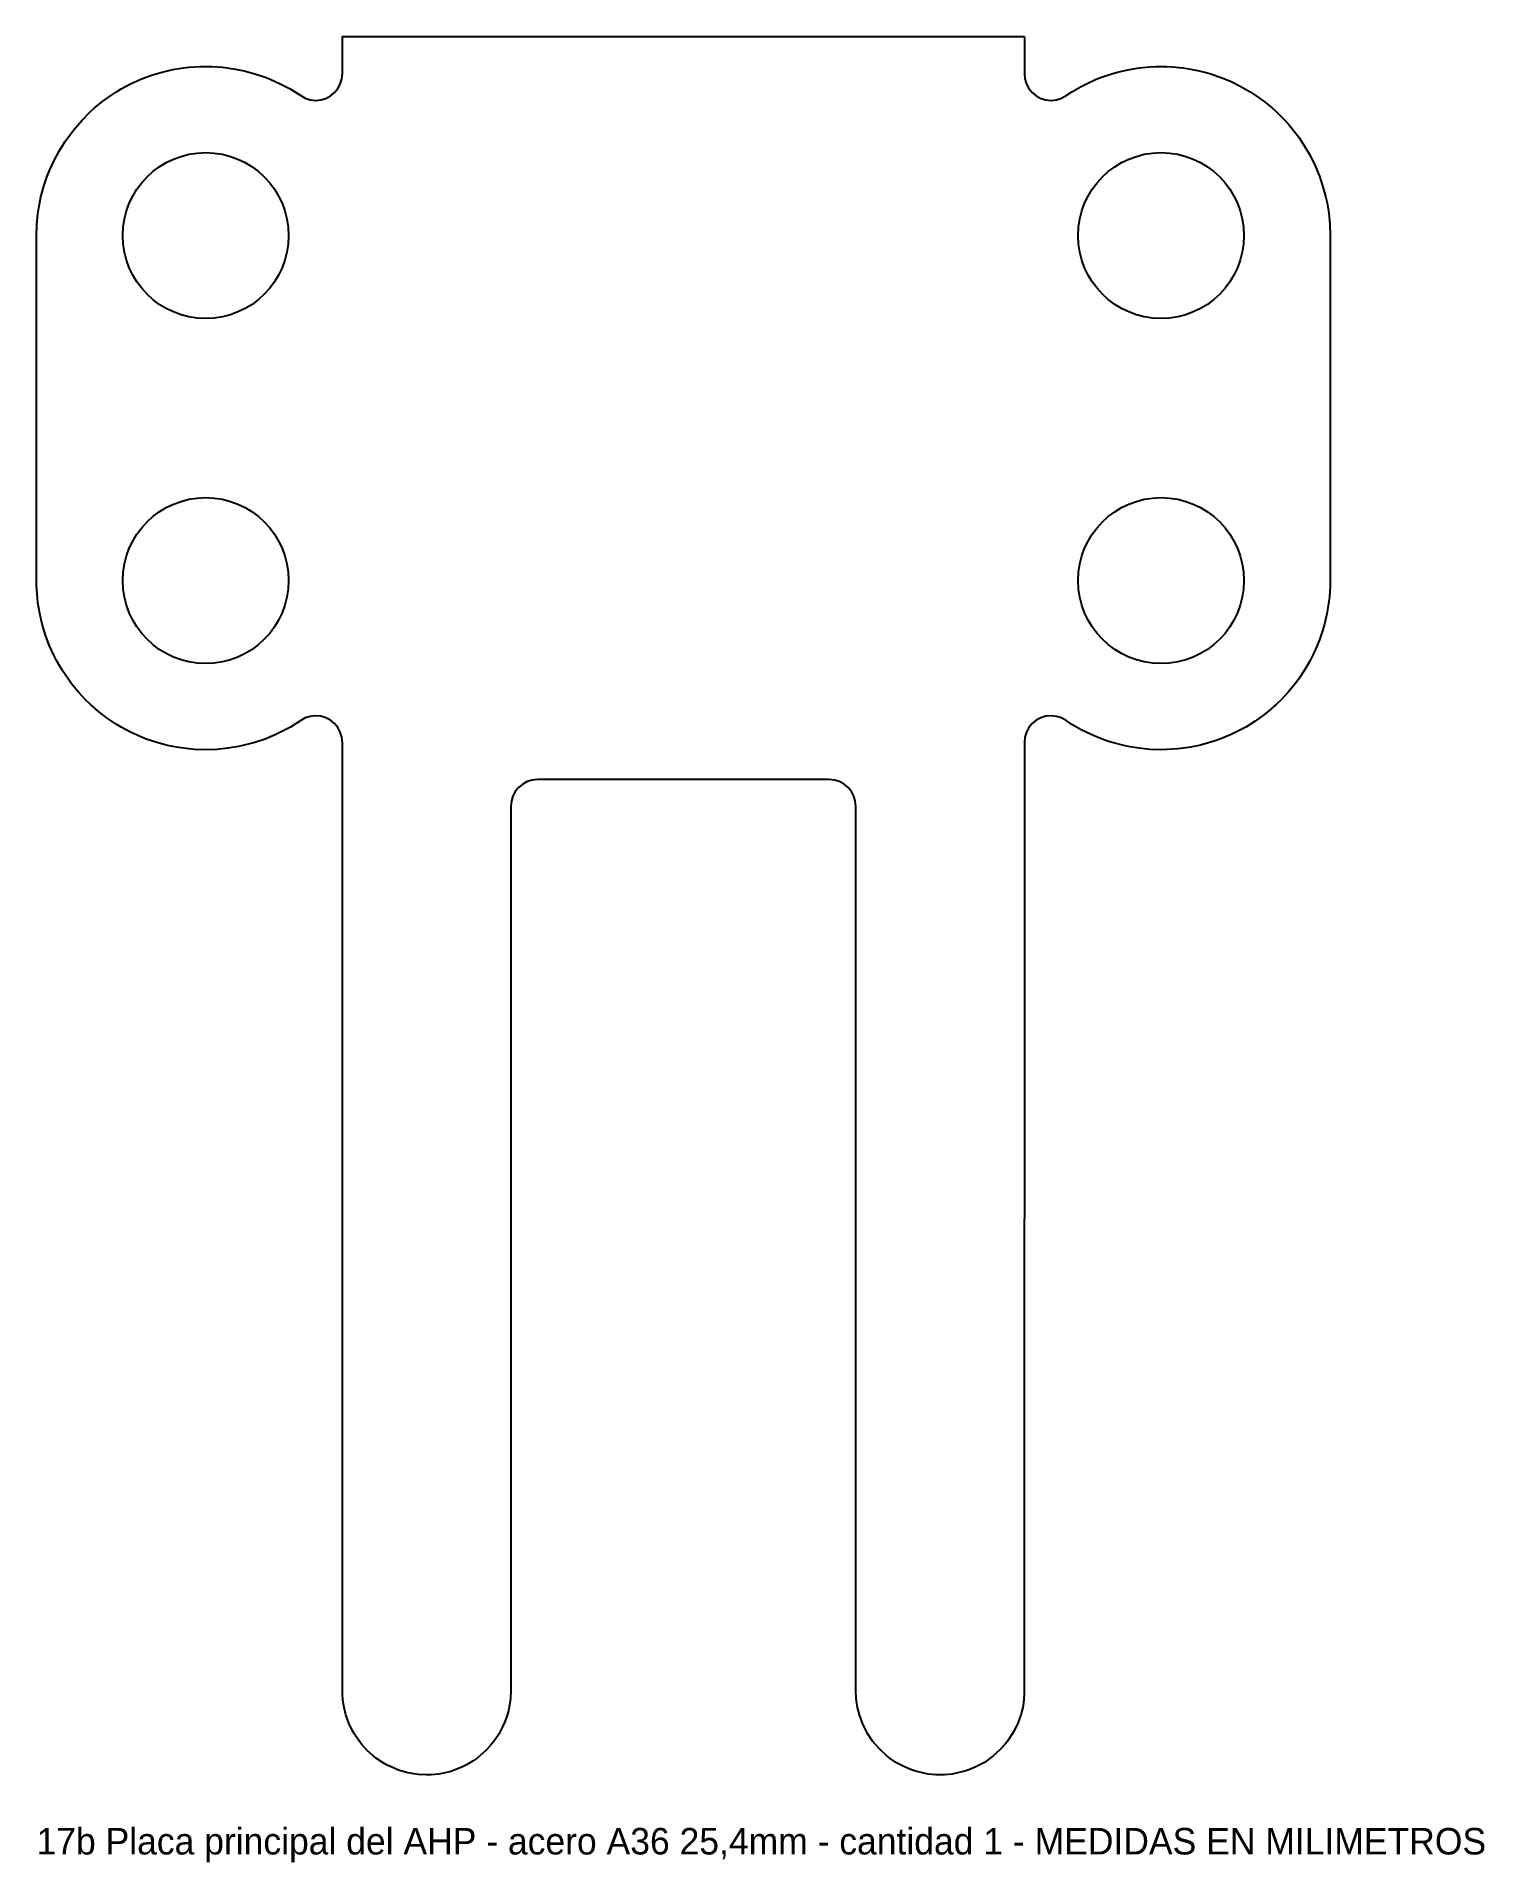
# Model space of a CAD drawing. Header units: millimetres. Extents: x -98 to 121, y -13 to 262.
import ezdxf

# ---------------------------------------------------------------- set-up
doc = ezdxf.new("R2010")
doc.units = ezdxf.units.MM
doc.layers.add('CORTE', color=1, linetype='Continuous')
doc.layers.add('NOTAS', color=3, linetype='Continuous')

msp = doc.modelspace()

# ---------------------------------------------------------------- linework, layer by layer
at = {"layer": 'CORTE'}
msp.add_lwpolyline([(-51.4, 155.62), (-51.48, 156.4), (-51.71, 157.16), (-52.08, 157.85), (-52.59, 158.46), (-53.2, 158.96), (-53.9, 159.33), (-54.66, 159.55), (-55.45, 159.62), (-56.23, 159.53), (-56.99, 159.29), (-57.68, 158.91), (-59.22, 157.93), (-60.01, 157.5), (-61.51, 156.76), (-63.05, 156.12), (-64.57, 155.61), (-66.18, 155.17), (-67.06, 154.98), (-68.64, 154.72), (-70.3, 154.56), (-71.97, 154.5), (-73.64, 154.55), (-74.53, 154.63), (-76.12, 154.84), (-77.76, 155.16), (-79.37, 155.59), (-80.95, 156.12), (-81.79, 156.45), (-83.31, 157.14), (-84.72, 157.9), (-85.49, 158.36), (-86.83, 159.25), (-88.15, 160.27), (-89.41, 161.37), (-90.05, 161.99), (-91.15, 163.16), (-92.21, 164.45), (-92.75, 165.17), (-93.64, 166.51), (-94.47, 167.95), (-94.88, 168.75), (-95.57, 170.27), (-96.14, 171.77), (-96.64, 173.43), (-97.02, 175.06), (-97.28, 176.64), (-97.37, 177.47), (-97.49, 179.2), (-97.5, 231.98), (-97.45, 233.64), (-97.29, 235.3), (-97.15, 236.19), (-96.83, 237.82), (-96.39, 239.43), (-95.88, 240.95), (-95.55, 241.79), (-94.86, 243.31), (-94.1, 244.72), (-93.22, 246.14), (-92.25, 247.5), (-91.69, 248.2), (-90.63, 249.41), (-89.46, 250.59), (-88.79, 251.19), (-87.5, 252.25), (-86.19, 253.18), (-85.44, 253.67), (-84.72, 254.1), (-83.31, 254.86), (-81.79, 255.55), (-80.17, 256.16), (-78.57, 256.64), (-76.94, 257.02), (-75.36, 257.28), (-74.53, 257.37), (-72.8, 257.49), (-71.13, 257.48), (-69.47, 257.37), (-67.81, 257.15), (-66.18, 256.83), (-64.57, 256.39), (-63.05, 255.88), (-62.27, 255.57), (-60.75, 254.88), (-59.28, 254.1), (-57.68, 253.09), (-56.99, 252.71), (-56.23, 252.47), (-55.45, 252.38), (-54.66, 252.45), (-53.9, 252.67), (-53.2, 253.04), (-52.59, 253.54), (-52.08, 254.15), (-51.71, 254.84), (-51.48, 255.6), (-51.4, 256.38), (-51.4, 261.8), (-51.38, 261.98), (-51.2, 262), (51.2, 262), (51.38, 261.98), (51.4, 261.8), (51.4, 256.38), (51.48, 255.6), (51.71, 254.84), (52.08, 254.15), (52.59, 253.54), (53.2, 253.04), (53.9, 252.67), (54.66, 252.45), (55.45, 252.38), (56.23, 252.47), (56.99, 252.71), (57.68, 253.09), (58.56, 253.67), (59.95, 254.47), (60.75, 254.88), (62.21, 255.55), (63.05, 255.88), (64.57, 256.39), (65.43, 256.64), (66.99, 257), (68.7, 257.29), (70.3, 257.44), (71.2, 257.49), (72.8, 257.49), (73.7, 257.44), (75.3, 257.29), (76.19, 257.15), (77.76, 256.84), (79.37, 256.41), (80.23, 256.14), (81.73, 255.57), (82.55, 255.21), (84.05, 254.47), (85.44, 253.67), (86.19, 253.18), (87.55, 252.21), (88.79, 251.19), (89.46, 250.59), (90.59, 249.46), (91.19, 248.79), (92.21, 247.55), (92.75, 246.83), (93.64, 245.49), (94.47, 244.05), (95.24, 242.49), (95.88, 240.95), (96.41, 239.37), (96.84, 237.76), (97.02, 236.94), (97.28, 235.36), (97.44, 233.7), (97.5, 232.02), (97.48, 179.13), (97.38, 177.53), (97.16, 175.88), (97, 174.99), (96.64, 173.43), (96.39, 172.57), (95.88, 171.05), (95.55, 170.21), (94.88, 168.75), (94.47, 167.95), (93.64, 166.51), (92.75, 165.17), (92.21, 164.45), (91.15, 163.16), (90.05, 161.99), (89.41, 161.37), (88.2, 160.31), (87.5, 159.75), (86.19, 158.82), (84.78, 157.93), (83.99, 157.5), (82.55, 156.79), (81.01, 156.15), (80.17, 155.84), (78.63, 155.38), (77.76, 155.16), (76.12, 154.84), (74.53, 154.63), (72.87, 154.52), (71.97, 154.5), (70.3, 154.56), (68.64, 154.72), (67.06, 154.98), (66.18, 155.17), (64.63, 155.59), (63.77, 155.86), (62.27, 156.43), (61.45, 156.79), (59.95, 157.53), (58.56, 158.33), (57.68, 158.91), (56.99, 159.29), (56.23, 159.53), (55.45, 159.62), (54.66, 159.55), (53.9, 159.33), (53.2, 158.96), (52.59, 158.46), (52.08, 157.85), (51.71, 157.16), (51.48, 156.4), (51.4, 155.62), (51.39, 12.13), (51.25, 10.79), (51.15, 10.17), (50.87, 9.06), (50.41, 7.8), (49.92, 6.76), (49.62, 6.21), (48.87, 5.1), (48.49, 4.61), (47.71, 3.76), (46.72, 2.85), (45.8, 2.17), (45.27, 1.83), (44.09, 1.2), (43.02, 0.76), (42.43, 0.56), (41.13, 0.24), (40.51, 0.13), (39.37, 0.02), (38.03, 0.02), (36.89, 0.13), (36.27, 0.24), (34.97, 0.56), (34.38, 0.76), (33.31, 1.2), (32.13, 1.83), (31.17, 2.47), (30.68, 2.85), (29.69, 3.76), (28.91, 4.61), (28.53, 5.1), (27.78, 6.21), (27.24, 7.23), (26.99, 7.8), (26.53, 9.06), (26.25, 10.17), (26.15, 10.79), (26.06, 11.5), (25.99, 12.7), (26, 146), (25.92, 146.78), (25.7, 147.53), (25.33, 148.22), (24.83, 148.83), (24.22, 149.33), (23.53, 149.7), (22.78, 149.92), (22, 150), (-22, 150), (-22.78, 149.92), (-23.53, 149.7), (-24.22, 149.33), (-24.83, 148.83), (-25.33, 148.22), (-25.7, 147.53), (-25.92, 146.78), (-26, 146), (-26, 12.72), (-26.06, 11.5), (-26.15, 10.79), (-26.37, 9.66), (-26.56, 8.97), (-26.95, 7.89), (-27.24, 7.23), (-27.83, 6.13), (-28.47, 5.17), (-28.91, 4.61), (-29.69, 3.76), (-30.21, 3.26), (-31.1, 2.53), (-31.69, 2.11), (-32.67, 1.52), (-33.31, 1.2), (-34.38, 0.76), (-35.06, 0.53), (-36.17, 0.25), (-36.89, 0.13), (-38.03, 0.02), (-38.75, 0), (-39.9, 0.06), (-40.61, 0.15), (-41.74, 0.37), (-42.93, 0.73), (-43.6, 0.99), (-44.64, 1.48), (-45.27, 1.83), (-46.23, 2.47), (-46.79, 2.91), (-47.64, 3.69), (-48.49, 4.61), (-48.93, 5.17), (-49.57, 6.13), (-49.92, 6.76), (-50.41, 7.8), (-50.87, 9.06), (-51.15, 10.17), (-51.27, 10.89), (-51.38, 12.03), (-51.4, 12.72), (-51.4, 155.62)], close=True, dxfattribs=at)
for centre in [(-72, 232), (72, 232), (-72, 180), (72, 180)]:
    msp.add_circle(centre, 12.5, dxfattribs=at)

# ---------------------------------------------------------------- texts
at = {"layer": 'NOTAS'}
msp.add_text('17b Placa principal del AHP - acero A36 25,4mm - cantidad 1 - MEDIDAS EN MILIMETROS', height=4, dxfattribs=at).set_placement((-97.5, -12))

doc.saveas('drawing.dxf')
